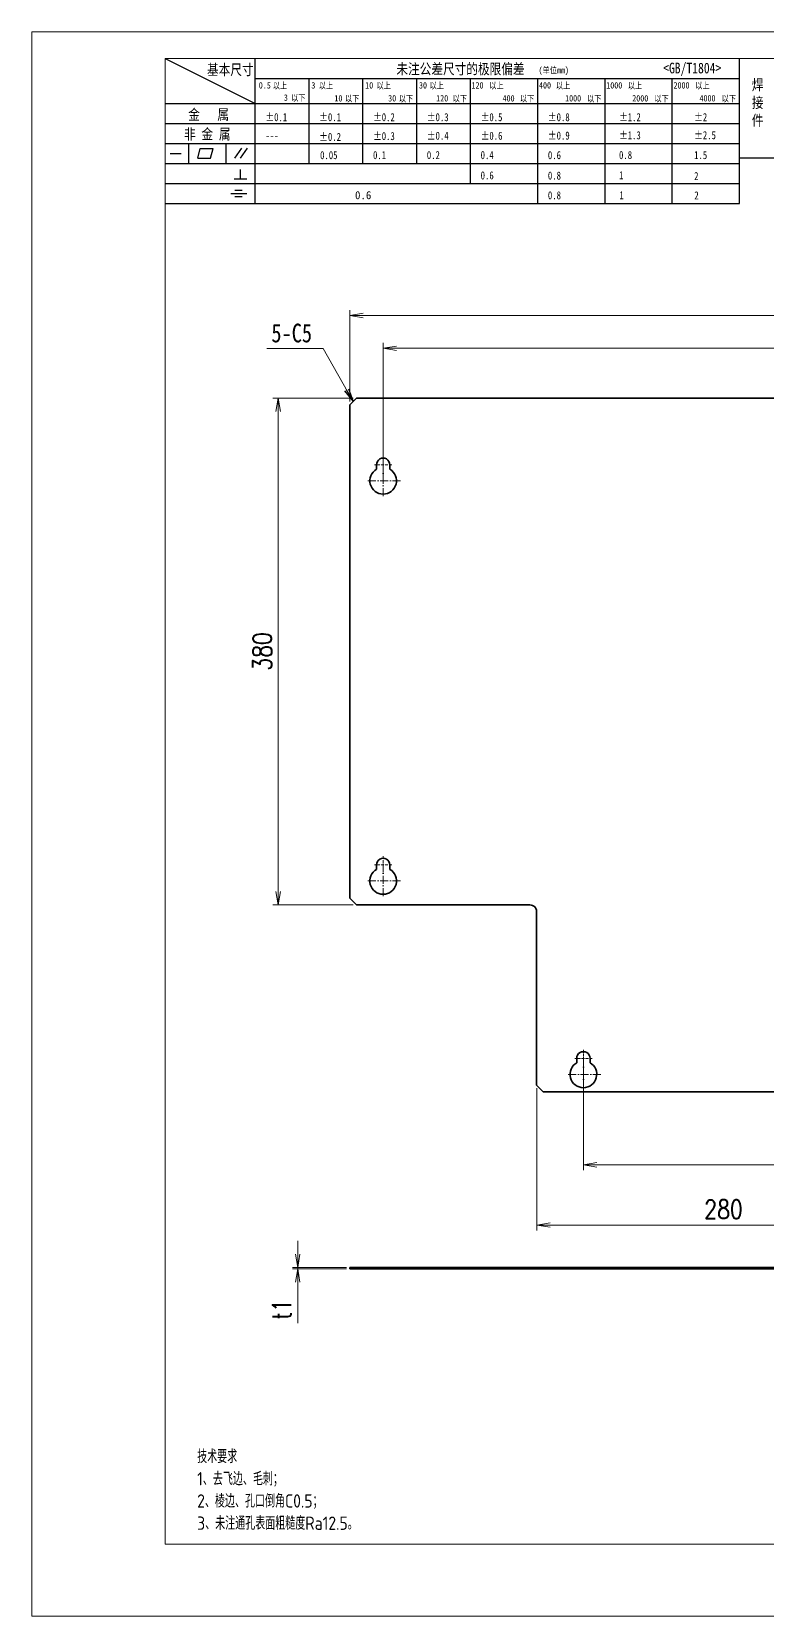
# Model space of a CAD drawing. Header units: millimetres. Extents: x 1333 to 190452, y -42879 to -5704.
# Drawn here: x 181206 to 181758, y -17761 to -16573 of the extents above; entities that cross this region are included whole.
import ezdxf
from ezdxf.enums import TextEntityAlignment as Align

# ---------------------------------------------------------------- set-up
doc = ezdxf.new("R2010")
doc.units = ezdxf.units.MM
doc.header["$LTSCALE"] = 0.5
for name, pattern in [('AM_ISO02W050x2', [3.75, 3, -0.75]), ('AM_ISO08W050x2', [9, 6, -0.75, 1.5, -0.75]), ('DASHDOT', [18.5, 12, -3, 0.5, -3]), ('DASHED', [15, 12, -3])]:
    doc.linetypes.add(name, pattern=pattern)
for name, color, linetype, lineweight in [('中心线', 2, 'AM_ISO08W050x2', 18), ('图框', 7, 'Continuous', 18), ('标注线', 3, 'Continuous', 18), ('虚线', 1, 'AM_ISO02W050x2', 18)]:
    doc.layers.add(name, color=color, linetype=linetype, lineweight=lineweight)
doc.layers.add('图\\M+19E79\\M+195B6\\M+18E9A', color=7, linetype='Continuous')
doc.layers.add('车型', color=7, linetype='Continuous')
doc.layers.add('打印-禁用', color=7, linetype='Continuous', lineweight=15, plot=False)
doc.styles.add('DIM', font='romans.shx', dxfattribs={"width": 0.8, "bigfont": 'bigfont.shx'})
doc.styles.add('国标', font='simfang.ttf', dxfattribs={"width": 0.8})
doc.styles.add('机械长仿宋', font='gbenor.shx', dxfattribs={"height": 1, "bigfont": 'gbcbig.shx'})
doc.dimstyles.new('DEH 1-4', dxfattribs={"dimscale": 4, "dimtxt": 3.5, "dimasz": 2.5, "dimexe": 1, "dimexo": 0.625, "dimgap": 1.2, "dimtad": 1, "dimdsep": 46, "dimtxsty": 'DIM', "dimblk": 'OPEN', "dimcen": 0, "dimclrd": 8, "dimclre": 8, "dimclrt": 2, "dimazin": 2, "dimtfac": 0.5, "dimtmove": 0, "dimatfit": 3, "dimldrblk": 'OPEN', "dimfxl": 0, "dimtolj": 2, "dimlwd": 18, "dimlwe": 18, "dimarcsym": 0})

# ---------------------------------------------------------------- blocks, each defined once
blk = doc.blocks.new('GZDEH零件A3图框V01版')
at = {"layer": '图\\M+19E79\\M+195B6\\M+18E9A', "color": 9}
for p, q in [((2882.49, -1554.46), (2899.37, -1562.92)), ((2899.37, -1581.67), (2899.37, -1554.46)), ((2990.09, -1581.67), (2990.09, -1554.46)), ((2899.37, -1558.24), (2990.09, -1558.24)), ((2909.45, -1574.17), (2909.45, -1558.24)), ((2919.53, -1574.17), (2919.53, -1558.24)), ((2929.61, -1574.17), (2929.61, -1558.24)), ((2939.69, -1577.92), (2939.69, -1558.24)), ((2952.29, -1581.67), (2952.29, -1558.24)), ((2964.89, -1581.67), (2964.89, -1558.24)), ((2977.49, -1581.67), (2977.49, -1558.24)), ((2882.49, -1562.92), (2990.09, -1562.92)), ((2882.49, -1566.67), (2990.09, -1566.67)), ((2882.49, -1570.42), (2990.09, -1570.42)), ((2886.92, -1574.12), (2886.92, -1570.42)), ((2893.91, -1574.12), (2893.91, -1570.42)), ((2883.43, -1572.27), (2885.49, -1572.27)), ((2888.59, -1573.16), (2889.07, -1571.37)), ((2888.59, -1573.16), (2891, -1573.16)), ((2889.07, -1571.37), (2891.48, -1571.37)), ((2891, -1573.16), (2891.48, -1571.37)), ((2895.52, -1573.16), (2896.85, -1571.3)), ((2896.6, -1573.16), (2897.94, -1571.3)), ((2990.09, -1573.08), (3113.09, -1573.08)), ((2882.49, -1574.17), (2990.09, -1574.17)), ((2895.42, -1577.05), (2897.81, -1577.05)), ((2896.58, -1577.05), (2896.58, -1575.28)), ((2882.49, -1577.92), (2990.09, -1577.92)), ((2894.79, -1579.77), (2897.77, -1579.77)), ((2895.57, -1579.17), (2896.92, -1579.17)), ((2882.49, -1581.67), (2990.09, -1581.67)), ((2895.57, -1580.37), (2896.93, -1580.37))]:
    blk.add_line(p, q, dxfattribs=at)
at = {"layer": '图框', "linetype": 'Continuous'}
for p, q in [((2882.49, -1554.46), (2882.49, -1832.96)), ((3272.49, -1554.46), (2882.49, -1554.46)), ((2882.49, -1832.96), (3272.49, -1832.96))]:
    blk.add_line(p, q, dxfattribs=at)
at = {"layer": '打印-禁用', "linetype": 'Continuous'}
for p, q in [((2857.49, -1549.46), (2857.49, -1846.46)), ((3277.49, -1549.46), (2857.49, -1549.46)), ((2857.49, -1846.46), (3277.49, -1846.46))]:
    blk.add_line(p, q, dxfattribs=at)
at = {"layer": '图\\M+19E79\\M+195B6\\M+18E9A', "color": 9, "style": '国标', "width": 0.8}
for s, height, p in [('基本尺寸', 2, (2890.33, -1557.58)), ('未注公差尺寸的极限偏差', 2, (2925.81, -1557.44)), ('<GB/T1804>', 2, (2975.78, -1557.27)), ('30', 1.2, (2930.04, -1560.11)), ('金   属', 2, (2886.82, -1565.98)), ('±0.1', 1.5, (2901.27, -1566.23)), ('±0.1', 1.5, (2911.35, -1566.23)), ('±0.2', 1.5, (2921.43, -1566.23)), ('±0.3', 1.5, (2931.51, -1566.23)), ('±0.5', 1.5, (2941.59, -1566.23)), ('±0.8', 1.5, (2954.19, -1566.23)), ('±1.2', 1.5, (2967.51, -1566.23)), ('±2', 1.5, (2981.58, -1566.23)), ('非 金 属', 2, (2886.02, -1569.65)), ('±0.3', 1.5, (2921.43, -1569.77)), ('±0.4', 1.5, (2931.51, -1569.71)), ('±0.6', 1.5, (2941.59, -1569.71)), ('±0.9', 1.5, (2954.19, -1569.68)), ('±1.3', 1.5, (2967.51, -1569.62)), ('±2.5', 1.5, (2981.58, -1569.61)), ('---', 1.5, (2901.27, -1569.65)), ('±0.2', 1.5, (2911.35, -1569.92)), ('0.1', 1.5, (2921.43, -1573.34)), ('0.2', 1.5, (2931.51, -1573.33)), ('0.4', 1.5, (2941.59, -1573.33)), ('0.6', 1.5, (2954.19, -1573.35)), ('0.8', 1.5, (2967.51, -1573.33)), ('1.5', 1.5, (2981.58, -1573.34)), ('0.6', 1.5, (2941.59, -1577.14)), ('0.8', 1.5, (2954.19, -1577.17)), ('1', 1.5, (2967.51, -1577.12)), ('2', 1.5, (2981.58, -1577.26)), ('0.8', 1.5, (2954.19, -1580.87)), ('1', 1.5, (2967.59, -1580.86)), ('2', 1.5, (2981.62, -1580.89))]:
    blk.add_text(s, height=height, dxfattribs=at).set_placement(p)
at = {"layer": '图\\M+19E79\\M+195B6\\M+18E9A', "color": 9, "lineweight": 15, "style": '国标', "width": 0.8}
for s, p in [('(单位mm)', (2952.44, -1557.27)), ('0.5', (2900.03, -1560.11)), ('以上', (2902.64, -1560.16)), ('3', (2909.88, -1560.11)), ('以上', (2911.25, -1560.16)), ('10', (2919.96, -1560.11)), ('以上', (2922.09, -1560.16)), ('以上', (2932.02, -1560.16)), ('120', (2939.88, -1560.11)), ('以上', (2943.21, -1560.16)), ('400', (2952.52, -1560.11)), ('以上', (2955.68, -1560.16)), ('1000', (2965.12, -1560.11)), ('以上', (2969.16, -1560.16)), ('2000', (2977.72, -1560.11)), ('以上', (2981.8, -1560.16)), ('3', (2904.73, -1562.41)), ('以下', (2906.1, -1562.46)), ('10', (2914.19, -1562.54)), ('以下', (2916.18, -1562.59)), ('30', (2924.27, -1562.54)), ('以下', (2926.26, -1562.59)), ('120', (2933.26, -1562.54)), ('以下', (2936.34, -1562.59)), ('400', (2945.7, -1562.54)), ('以下', (2948.94, -1562.59)), ('1000', (2957.41, -1562.54)), ('以下', (2961.54, -1562.59)), ('2000', (2969.99, -1562.54)), ('以下', (2974.14, -1562.59)), ('4000', (2982.59, -1562.54)), ('以下', (2986.74, -1562.59))]:
    blk.add_text(s, height=1.2, dxfattribs=at).set_placement(p)
at = {"layer": '图\\M+19E79\\M+195B6\\M+18E9A', "color": 9, "lineweight": 13, "style": '国标'}
blk.add_text('0.6', height=1.5, dxfattribs=at).set_placement((2918.05, -1580.85))
at = {"layer": '图\\M+19E79\\M+195B6\\M+18E9A', "color": 9, "insert": (2992.39, -1558.41), "char_height": 2, "width": 3.1877, "attachment_point": 1, "style": '国标'}
blk.add_mtext('焊\\P接\\P件', dxfattribs=at)
at = {"layer": '图\\M+19E79\\M+195B6\\M+18E9A', "color": 9, "insert": (2911.51, -1573.37), "char_height": 1.5, "attachment_point": 7, "style": '国标'}
blk.add_mtext_dynamic_manual_height_columns('0.05', width=5.1982, gutter_width=12.5, heights=[0], dxfattribs=at)
blk = doc.blocks.new('DEH A3')
at = {"layer": '图框'}
blk.add_blockref('GZDEH零件A3图框V01版', (-2857.49, 1846.46), dxfattribs=at)
blk = doc.blocks.new('_Open')
at = {"color": 0, "linetype": 'ByBlock', "lineweight": -2}
for p, q in [((-1, 0.17), (0, 0)), ((-1, -0.17), (0, 0)), ((0, 0), (-1, 0))]:
    blk.add_line(p, q, dxfattribs=at)
blk = doc.blocks.new('*D174')
at = {"layer": 'Defpoints', "color": 0, "transparency": 16777216}
for p in [(182344.9, -16785.6), (181444.9, -16852.5), (182344.9, -16852.5)]:
    blk.add_point(p, dxfattribs=at)
at = {"layer": '标注线', "color": 8, "lineweight": 18, "transparency": 16777216}
for p, q in [((181444.9, -16850), (181444.9, -16781.6)), ((181454.9, -16785.6), (182334.9, -16785.6)), ((182344.9, -16850), (182344.9, -16781.6))]:
    blk.add_line(p, q, dxfattribs=at)
at = {"layer": '标注线', "color": 8, "lineweight": 18, "transparency": 16777216, "xscale": 10, "yscale": 10, "zscale": 10, "rotation": 180}
blk.add_blockref('_Open', (181444.9, -16785.6), dxfattribs=at)
at = {"layer": '标注线', "color": 8, "lineweight": 18, "transparency": 16777216, "xscale": 10, "yscale": 10, "zscale": 10}
blk.add_blockref('_Open', (182344.9, -16785.6), dxfattribs=at)
at = {"layer": '标注线', "color": 2, "transparency": 16777216, "insert": (181894.9, -16773.8), "char_height": 14, "attachment_point": 5, "style": 'DIM'}
blk.add_mtext('\\A2;900', dxfattribs=at)
blk = doc.blocks.new('*D175')
at = {"layer": 'Defpoints', "color": 0, "transparency": 16777216}
for p in [(182319.9, -16810.2), (181469.9, -16909.5), (182319.9, -16909.5)]:
    blk.add_point(p, dxfattribs=at)
at = {"layer": '标注线', "color": 8, "lineweight": 18, "transparency": 16777216}
for p, q in [((181469.9, -16907), (181469.9, -16806.2)), ((182319.9, -16907), (182319.9, -16806.2)), ((181479.9, -16810.2), (182309.9, -16810.2))]:
    blk.add_line(p, q, dxfattribs=at)
at = {"layer": '标注线', "color": 8, "lineweight": 18, "transparency": 16777216, "xscale": 10, "yscale": 10, "zscale": 10, "rotation": 180}
blk.add_blockref('_Open', (181469.9, -16810.2), dxfattribs=at)
at = {"layer": '标注线', "color": 8, "lineweight": 18, "transparency": 16777216, "xscale": 10, "yscale": 10, "zscale": 10}
blk.add_blockref('_Open', (182319.9, -16810.2), dxfattribs=at)
at = {"layer": '标注线', "color": 2, "transparency": 16777216, "insert": (181894.9, -16798.4), "char_height": 14, "attachment_point": 5, "style": 'DIM'}
blk.add_mtext('\\A2;850', dxfattribs=at)
blk = doc.blocks.new('*D176')
at = {"layer": 'Defpoints', "color": 0, "transparency": 16777216}
for p in [(181405.8, -17500.3), (181444.9, -17499.3), (181444.9, -17500.3)]:
    blk.add_point(p, dxfattribs=at)
at = {"layer": '标注线', "color": 8, "lineweight": 18, "transparency": 16777216}
for p, q in [((181405.8, -17489.3), (181405.8, -17479.3)), ((181442.4, -17499.3), (181401.8, -17499.3)), ((181442.4, -17500.3), (181401.8, -17500.3)), ((181405.8, -17499.3), (181405.8, -17500.3)), ((181405.8, -17510.3), (181405.8, -17541.1))]:
    blk.add_line(p, q, dxfattribs=at)
at = {"layer": '标注线', "color": 8, "lineweight": 18, "transparency": 16777216, "xscale": 10, "yscale": 10, "zscale": 10}
for p, rotation in [((181405.8, -17499.3), 270), ((181405.8, -17500.3), 90)]:
    blk.add_blockref('_Open', p, dxfattribs=dict(at, rotation=rotation))
at = {"layer": '标注线', "color": 2, "transparency": 16777216, "insert": (181394, -17530.7), "char_height": 14, "attachment_point": 5, "rotation": 90, "style": 'DIM'}
blk.add_mtext('\\A2;{\\Fromans,bigfont|c134;t}1', dxfattribs=at)
blk = doc.blocks.new('*D198')
at = {"layer": 'Defpoints', "color": 0, "transparency": 16777216}
for p in [(181584.9, -17362.5), (181864.9, -17367.5), (181584.9, -17467.5)]:
    blk.add_point(p, dxfattribs=at)
at = {"layer": '标注线', "color": 8, "lineweight": 18, "transparency": 16777216}
for p, q in [((181584.9, -17365), (181584.9, -17471.5)), ((181864.9, -17370), (181864.9, -17471.5)), ((181854.9, -17467.5), (181594.9, -17467.5))]:
    blk.add_line(p, q, dxfattribs=at)
at = {"layer": '标注线', "color": 8, "lineweight": 18, "transparency": 16777216, "xscale": 10, "yscale": 10, "zscale": 10, "rotation": 180}
blk.add_blockref('_Open', (181584.9, -17467.5), dxfattribs=at)
at = {"layer": '标注线', "color": 8, "lineweight": 18, "transparency": 16777216, "xscale": 10, "yscale": 10, "zscale": 10}
blk.add_blockref('_Open', (181864.9, -17467.5), dxfattribs=at)
at = {"layer": '标注线', "color": 2, "transparency": 16777216, "insert": (181724.9, -17455.7), "char_height": 14, "attachment_point": 5, "style": 'DIM'}
blk.add_mtext('\\A2;280', dxfattribs=at)
blk = doc.blocks.new('*D199')
at = {"layer": 'Defpoints', "color": 0, "transparency": 16777216}
for p in [(181391.1, -16847.5), (181449.9, -16847.5), (181449.9, -17227.5)]:
    blk.add_point(p, dxfattribs=at)
at = {"layer": '标注线', "color": 8, "lineweight": 18, "transparency": 16777216}
for p, q in [((181447.4, -16847.5), (181387.1, -16847.5)), ((181391.1, -17217.5), (181391.1, -16857.5)), ((181447.4, -17227.5), (181387.1, -17227.5))]:
    blk.add_line(p, q, dxfattribs=at)
at = {"layer": '标注线', "color": 8, "lineweight": 18, "transparency": 16777216, "xscale": 10, "yscale": 10, "zscale": 10}
for p, rotation in [((181391.1, -16847.5), 90), ((181391.1, -17227.5), 270)]:
    blk.add_blockref('_Open', p, dxfattribs=dict(at, rotation=rotation))
at = {"layer": '标注线', "color": 2, "transparency": 16777216, "insert": (181379.3, -17037.5), "char_height": 14, "attachment_point": 5, "rotation": 90, "style": 'DIM'}
blk.add_mtext('\\A2;380', dxfattribs=at)
blk = doc.blocks.new('*D209')
at = {"layer": 'Defpoints', "color": 0, "transparency": 16777216}
for p in [(181619.9, -17342.5), (182169.9, -17342.5), (181619.9, -17422.4)]:
    blk.add_point(p, dxfattribs=at)
at = {"layer": '标注线', "color": 8, "lineweight": 18, "transparency": 16777216}
for p, q in [((181619.9, -17345), (181619.9, -17426.4)), ((182169.9, -17345), (182169.9, -17426.4)), ((182159.9, -17422.4), (181629.9, -17422.4))]:
    blk.add_line(p, q, dxfattribs=at)
at = {"layer": '标注线', "color": 8, "lineweight": 18, "transparency": 16777216, "xscale": 10, "yscale": 10, "zscale": 10, "rotation": 180}
blk.add_blockref('_Open', (181619.9, -17422.4), dxfattribs=at)
at = {"layer": '标注线', "color": 8, "lineweight": 18, "transparency": 16777216, "xscale": 10, "yscale": 10, "zscale": 10}
blk.add_blockref('_Open', (182169.9, -17422.4), dxfattribs=at)
at = {"layer": '标注线', "color": 2, "transparency": 16777216, "insert": (181894.9, -17410.6), "char_height": 14, "attachment_point": 5, "style": 'DIM'}
blk.add_mtext('\\A2;550', dxfattribs=at)

msp = doc.modelspace()

# ---------------------------------------------------------------- linework, layer by layer
at = {"color": 7, "lineweight": 35, "ltscale": 0.176777}
for p, q in [((181449.86, -16847.533), (181444.86, -16852.533)), ((181444.86, -17222.533), (181449.86, -17227.533)), ((181589.86, -17367.533), (181584.86, -17362.533))]:
    msp.add_line(p, q, dxfattribs=at)
at = {"color": 7, "lineweight": 35}
for p, q in [((181444.86, -17222.533), (181444.86, -16852.533)), ((181449.86, -16847.533), (182339.86, -16847.533)), ((181449.86, -17227.533), (181579.86, -17227.533)), ((181584.86, -17362.533), (181584.86, -17232.533)), ((181589.86, -17367.533), (181864.86, -17367.533)), ((181449.86, -17499.284), (181579.86, -17499.284)), ((181449.86, -17500.284), (181579.86, -17500.284)), ((181589.86, -17499.284), (181864.86, -17499.284)), ((181589.86, -17500.284), (181864.86, -17500.284))]:
    msp.add_line(p, q, dxfattribs=at)
at = {"color": 7, "lineweight": 35, "ltscale": 0.083493}
for p, q in [((181464.873, -16897.533), (181464.873, -16900.873)), ((181474.873, -16900.873), (181474.873, -16897.533))]:
    msp.add_line(p, q, dxfattribs=at)
at = {"color": 7, "lineweight": 35, "ltscale": 0.083494}
for p, q in [((181464.873, -17197.533), (181464.873, -17200.873)), ((181474.873, -17200.873), (181474.873, -17197.533))]:
    msp.add_line(p, q, dxfattribs=at)
at = {"color": 7, "lineweight": 35, "ltscale": 0.083495}
for p, q in [((181614.86, -17345.873), (181614.86, -17342.533)), ((181624.86, -17342.533), (181624.86, -17345.873))]:
    msp.add_line(p, q, dxfattribs=at)
at = {"color": 7, "lineweight": 35, "ltscale": 0.025}
for p, q in [((181444.86, -17500.284), (181444.86, -17499.284)), ((181449.86, -17500.284), (181449.86, -17499.284)), ((181584.86, -17500.284), (181584.86, -17499.284)), ((181589.86, -17500.284), (181589.86, -17499.284))]:
    msp.add_line(p, q, dxfattribs=at)
at = {"color": 7, "lineweight": 35, "ltscale": 0.125}
for p, q in [((181444.86, -17499.284), (181449.86, -17499.284)), ((181444.86, -17500.284), (181449.86, -17500.284)), ((181579.86, -17499.284), (181584.86, -17499.284)), ((181579.86, -17500.284), (181584.86, -17500.284)), ((181589.86, -17499.284), (181584.86, -17499.284)), ((181589.86, -17500.284), (181584.86, -17500.284))]:
    msp.add_line(p, q, dxfattribs=at)
at = {"color": 7, "lineweight": 13, "ltscale": 0.025}
msp.add_line((181579.86, -17499.284), (181579.86, -17500.284), dxfattribs=at)
at = {"color": 7, "lineweight": 35}
for centre, radius, start, end in [((181469.873, -16897.533), 5, 0, 180.000005), ((181469.873, -16909.533), 10, 120.000003, 60.000002), ((181469.873, -17209.533), 10, 120.000003, 60.000002), ((181469.873, -17197.533), 5, 0, 180.000005), ((181579.86, -17232.533), 5, 0, 90.000003), ((181619.86, -17342.533), 5, 0, 180.000005), ((181619.86, -17354.533), 10, 120.000003, 60.000002)]:
    msp.add_arc(centre, radius, start, end, dxfattribs=at)
at = {"layer": '中心线', "linetype": 'DASHDOT', "lineweight": 13, "ltscale": 0.325}
for p, q in [((181469.873, -16891.033), (181469.873, -16904.033)), ((181476.373, -16897.533), (181463.373, -16897.533)), ((181476.373, -17197.533), (181463.373, -17197.533)), ((181469.873, -17191.033), (181469.873, -17204.033)), ((181626.36, -17342.533), (181613.36, -17342.533)), ((181619.86, -17336.033), (181619.86, -17349.033))]:
    msp.add_line(p, q, dxfattribs=at)
at = {"layer": '中心线', "linetype": 'DASHDOT', "lineweight": 13}
for p, q in [((181469.873, -16896.533), (181469.873, -16922.533)), ((181482.873, -16909.533), (181456.873, -16909.533)), ((181469.873, -17196.533), (181469.873, -17222.533)), ((181482.873, -17209.533), (181456.873, -17209.533)), ((181619.86, -17341.533), (181619.86, -17367.533)), ((181632.86, -17354.533), (181606.86, -17354.533))]:
    msp.add_line(p, q, dxfattribs=at)
at = {"layer": '中心线', "linetype": 'DASHDOT', "lineweight": 13, "ltscale": 0.030015}
msp.add_line((181469.873, -17499.184), (181469.873, -17500.384), dxfattribs=at)
at = {"layer": '中心线', "linetype": 'DASHDOT', "lineweight": 13, "ltscale": 0.03}
msp.add_line((181619.86, -17500.384), (181619.86, -17499.184), dxfattribs=at)
at = {"layer": '虚线', "linetype": 'DASHED', "lineweight": 13, "ltscale": 0.025}
for p, q in [((181449.86, -17500.284), (181449.86, -17499.284)), ((181459.873, -17499.284), (181459.873, -17500.284)), ((181459.873, -17499.284), (181459.873, -17500.284)), ((181464.873, -17500.284), (181464.873, -17499.284)), ((181474.873, -17500.284), (181474.873, -17499.284)), ((181479.873, -17499.284), (181479.873, -17500.284)), ((181479.873, -17499.284), (181479.873, -17500.284)), ((181609.86, -17500.284), (181609.86, -17499.284)), ((181614.86, -17499.284), (181614.86, -17500.284)), ((181624.86, -17499.284), (181624.86, -17500.284)), ((181629.86, -17500.284), (181629.86, -17499.284))]:
    msp.add_line(p, q, dxfattribs=at)

# ---------------------------------------------------------------- block references
at = {"layer": '图框', "xscale": 4, "yscale": 4, "zscale": 4}
msp.add_blockref('DEH A3', (181206.497, -17760.849), dxfattribs=at)

# ---------------------------------------------------------------- texts
at = {"layer": '标注线', "color": 2, "insert": (181330.479, -17696.033), "char_height": 10, "width": 229.64922, "attachment_point": 7, "style": '机械长仿宋'}
msp.add_mtext('\\A2;技术要求\\P1、去飞边、毛刺；\\P2、棱边、孔口倒角C0.5；\\P3、未注通孔表面粗糙度Ra12.5。', dxfattribs=at)
at = {"layer": '车型', "color": 3, "style": '国标', "width": 0.8}
msp.add_text('5-C5', height=14, dxfattribs=at).set_placement((181401.32, -16805.753), align=Align.CENTER)

# ---------------------------------------------------------------- dimensions: what is measured, and where the dimension line sits
at = {"layer": '标注线'}
for base, p1, p2, picture, middle in [((182344.86, -16785.603), (181444.86, -16852.533), (182344.86, -16852.533), '*D174', (181894.86, -16773.803)), ((182319.873, -16810.215), (181469.873, -16909.533), (182319.873, -16909.533), '*D175', (181894.873, -16798.415)), ((181619.86, -17422.372), (182169.86, -17342.533), (181619.86, -17342.533), '*D209', (181894.86, -17410.572)), ((181584.86, -17467.534), (181864.86, -17367.533), (181584.86, -17362.533), '*D198', (181724.86, -17455.734))]:
    dim = msp.add_linear_dim(base=base, p1=p1, p2=p2, dimstyle='DEH 1-4', dxfattribs=at)
    dim.commit()
    dim.dimension.update_dxf_attribs({"geometry": picture, "text_midpoint": middle})
dim = msp.add_linear_dim(base=(181391.081, -16847.533), p1=(181449.86, -17227.533), p2=(181449.86, -16847.533), angle=90, dimstyle='DEH 1-4', dxfattribs=at)
dim.commit()
dim.dimension.update_dxf_attribs({"geometry": '*D199', "text_midpoint": (181391.081, -17037.533), "dimtype": 160})
dim = msp.add_linear_dim(base=(181405.832, -17500.284), p1=(181444.86, -17499.284), p2=(181444.86, -17500.284), angle=90, text='{\\Fromans,bigfont|c134;t}<>', dimstyle='DEH 1-4', dxfattribs=at)
dim.commit()
dim.dimension.update_dxf_attribs({"geometry": '*D176', "text_midpoint": (181394.032, -17530.684)})

# ---------------------------------------------------------------- leaders
msp.add_leader([(181447.36, -16850.033), (181424.806, -16810.414), (181382.781, -16810.414)], dimstyle='DEH 1-4', override={"dimgap": 1.2, "dimtad": 1}, dxfattribs=at)

doc.saveas('drawing.dxf')
